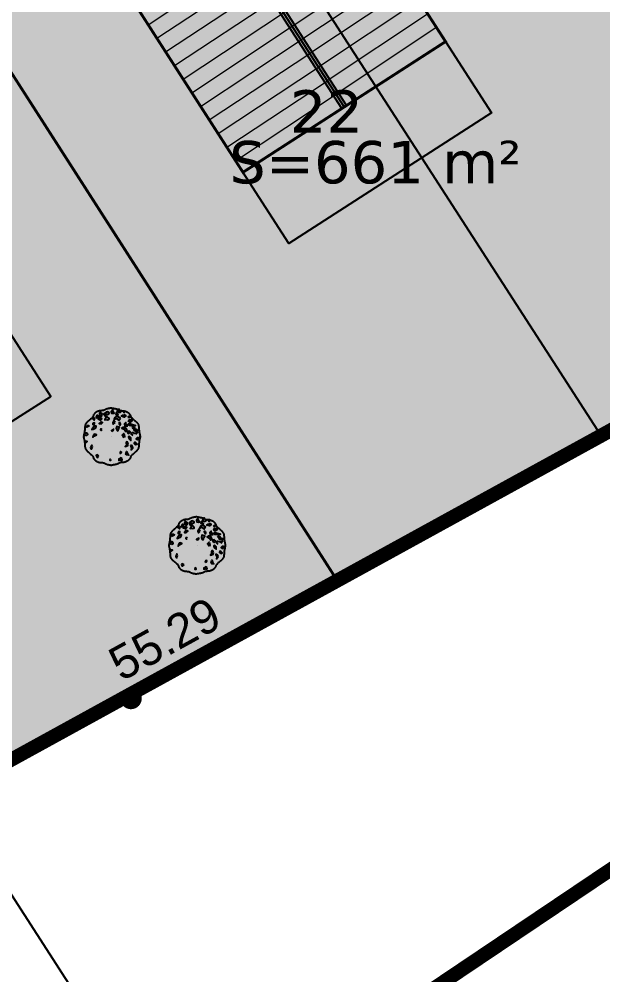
# Model space of a CAD drawing. Header units: metres. Extents: x 394605 to 1395358, y 4171135 to 6406139.
# Drawn here: x 1394546.38 to 1394567.03, y 4172589.02 to 4172622.84 of the extents above; entities that cross this region are included whole.
import ezdxf
from ezdxf.enums import TextEntityAlignment as Align

# ---------------------------------------------------------------- set-up
doc = ezdxf.new("R2010")
doc.units = ezdxf.units.M
doc.header["$LTSCALE"] = 2
doc.linetypes.add('AXES2', pattern=[1.125, 0.75, -0.125, 0.125, -0.125])
doc.linetypes.add('CACHE', pattern=[0.375, 0.25, -0.125])
doc.layers.add('C-Hab', color=7, linetype='Continuous', true_color=0xfbfcc5)
doc.layers.add('H-bati', color=7, linetype='Continuous', true_color=0x857b3d)
doc.layers.add('C-Lot', color=7, linetype='Continuous', true_color=0xeaddbe, transparency=0.5)
for name, color, linetype in [('P-Assiette', 14, 'Continuous'), ('P-Lot', 250, 'Continuous'), ('P-Recul', 5, 'Continuous'), ('P-surfaces', 19, 'Continuous'), ('T-CLOTURES', 7, 'Continuous'), ('T-COTATIONS', 1, 'Continuous'), ('T-LIMITES', 1, 'Continuous'), ('T-PLU', 5, 'Continuous'), ('T-SECTION AH', 3, 'Continuous'), ('T-VEGETATION', 108, 'Continuous')]:
    doc.layers.add(name, color=color, linetype=linetype)
doc.styles.add('Arial 1.0', font='arial.ttf', dxfattribs={"width": 0.99, "height": 0.2})
doc.styles.add('Verdana 1.0', font='verdana.ttf', dxfattribs={"width": 0.99, "height": 0.2})
pattern_1 = [(266.5102305065259, (379432.3446980148, 6438839.854039512), (0.5704402578887047, -0.03478738535544174), [])]

# ---------------------------------------------------------------- blocks, each defined once
blk = doc.blocks.new('CLOTMI')
at = {"const_width": 0.38}
blk.add_lwpolyline([(-0.19, 0, 1), (0.19, 0, 1)], format="xyb", close=True, dxfattribs=at)
blk = doc.blocks.new('GeoRond')
at = {"const_width": 0.499}
blk.add_lwpolyline([(-0.2504999999999882, 0, 1), (0.2504999999999882, 0, 1)], format="xyb", close=True, dxfattribs=at)
blk = doc.blocks.new('v025')
blk.add_line((0, 0), (0, 0))
at = {"color": 0, "linetype": 'Continuous'}
blk.add_line((0.6658450745636628, -0.3376806967657444), (0.6995950745637174, -0.4079931967657444), dxfattribs=at)
at = {"color": 0, "linetype": 'Continuous', "flags": 128}
for points in [[(-0.002404925436280791, 1.010006803234262), (-0.0188050454637505, 1.008544183206823), (-0.03772162639654653, 1.006245657829595), (-0.05841649951037198, 1.0032452291602), (-0.08015149608092997, 0.9996768992562011), (-0.102188447384151, 0.9956746701752763), (-0.1237891846955108, 0.9913725439749896), (-0.1442155392908262, 0.9869045227130187), (-0.162729342445914, 0.9824046084468705), (-0.1785924254362499, 0.9780068032342797), (-0.1903041023909964, 0.9738940631793866), (-0.2035636188519447, 0.9683386790916302), (-0.2179327032140463, 0.9617649050861132), (-0.2329730838724799, 0.9545969952781661), (-0.2482464892223106, 0.9472592037829486), (-0.2633146476584898, 0.9401757847157342), (-0.2777392875761961, 0.9337709921917394), (-0.2910821373703811, 0.928469080326181), (-0.3029049254363372, 0.9246943032342756), (-0.3160216092496739, 0.922014433549748), (-0.331398581129065, 0.9200365957582335), (-0.3483887217325901, 0.9185565717527879), (-0.3663449117188975, 0.9173701434262966), (-0.3846200317462944, 0.9162730926718154), (-0.4025669624733155, 0.9150612013824002), (-0.4195385845583814, 0.9135302514509931), (-0.4348877786599132, 0.9114760247705931), (-0.4479674254363317, 0.908694303234256), (-0.4605134645310045, 0.9049163111217808), (-0.4748866641194809, 0.8999784681862479), (-0.4905021476585034, 0.8940843495305444), (-0.506775038605042, 0.8874375302575572), (-0.5231204604157256, 0.8802415854702303), (-0.5389535365474103, 0.8727000902712803), (-0.5536893904568387, 0.8650166197637645), (-0.5667431456009808, 0.8573947490504565), (-0.577529925436238, 0.8500380532342433), (-0.5848918938861516, 0.8438738085497448), (-0.5928886359987473, 0.8361523364990262), (-0.6012614069177289, 0.8272492800861073), (-0.6097514617873685, 0.8175402823151785), (-0.6181000557518246, 0.8074009861903733), (-0.6260484439548009, 0.7972070347157114), (-0.6333378815405695, 0.7873340708954402), (-0.6397096236530615, 0.7781577377335793), (-0.6449049254363217, 0.7700536782342624), (-0.6483631730357047, 0.7634981012452613), (-0.6517560914170417, 0.7556009604701899), (-0.65511094395481, 0.7467510161972086), (-0.6584549940233728, 0.7373370287143644), (-0.6618155049973211, 0.7277477583097038), (-0.665219740251132, 0.7183719652712739), (-0.6686949631591688, 0.7095984098871781), (-0.6722684370960224, 0.7018158524455202), (-0.6759674254362835, 0.6954130532342333), (-0.6847966435433364, 0.6837404280627766), (-0.6959715406626401, 0.6710274222328962), (-0.7088979809917646, 0.6576375902712925), (-0.722981828728507, 0.6439344867047794), (-0.7376289480699825, 0.630281666060057), (-0.7522452032139881, 0.6170426828638824), (-0.7662364583580938, 0.6045810916430128), (-0.7790085776997557, 0.5932604469242619), (-0.7899674254363163, 0.5834443032342733), (-0.7974823431317191, 0.5769521050175399), (-0.8064108410741255, 0.5697000045374239), (-0.8163285365474167, 0.561884118049079), (-0.8268110468354735, 0.5537005618076591), (-0.8374339892222906, 0.5453454520682612), (-0.8477729809917491, 0.537014905086096), (-0.8574036394279574, 0.5289050371163171), (-0.8659015818149101, 0.5212119644139648), (-0.8728424254362608, 0.5141318032342497), (-0.880152953557058, 0.5056291454839084), (-0.8883127615131343, 0.4954948004907465), (-0.8969766846954599, 0.4841329606416593), (-0.905799558495346, 0.4719478183234287), (-0.9144362183031944, 0.459343565922893), (-0.9225414995103165, 0.4467243958268341), (-0.9297702375075687, 0.4344945004222041), (-0.9357772676859213, 0.4230580720957278), (-0.9402174254363445, 0.4128193032342438), (-0.9434918595926547, 0.4019952077267135), (-0.9461675283170052, 0.3891987613961305), (-0.9483354809917728, 0.3749749745305735), (-0.9500867670000162, 0.3598688574180642), (-0.9515124357243394, 0.3444254203467381), (-0.9527035365474603, 0.3291896736046169), (-0.9537511188519829, 0.3147066274797794), (-0.954746232020625, 0.3015212922603041), (-0.9557799254363317, 0.2901786782342697), (-0.956816705271649, 0.2794071804633518), (-0.9578519418972746, 0.2669291497705899), (-0.9588979809917646, 0.2532336550860919), (-0.959967168234698, 0.2388097653398518), (-0.9610718493046306, 0.2241465494619774), (-0.9622243698808006, 0.2097330763824061), (-0.9634370756421049, 0.1960584150312457), (-0.9647223122675541, 0.1836116343384901), (-0.9660924254362726, 0.1728818032342474), (-0.9676764446406878, 0.1635139191464532), (-0.969820134626957, 0.1527315546060208), (-0.9723609439548682, 0.1409385161971954), (-0.975136321183868, 0.1285386105045063), (-0.9779837148738579, 0.1159356441121417), (-0.9807405735845123, 0.103533423604631), (-0.9832443458752778, 0.09173575556621927), (-0.9853324803059422, 0.0809464465813221), (-0.9868424254362935, 0.07156930323424149), (-0.9881911051344332, 0.0647137219585261), (-0.9903309370961324, 0.05632187525071686), (-0.9928401106215006, 0.04693735878981897), (-0.9952968150109882, 0.03710376825483763), (-0.9972792395651595, 0.02736469932477803), (-0.998365573584465, 0.0182637476787022), (-0.9981340063691277, 0.0103445089955585), (-0.9961627272195983, 0.004150578954408957), (-0.9920299254363272, 0.0002255532342587685), (-0.9961627272195983, -0.00369947248589142), (-0.9981340063691277, -0.009893402527040962), (-0.998365573584465, -0.01781264121018467), (-0.9972792395651595, -0.02691359285626049), (-0.9952968150109882, -0.0366526617863201), (-0.9928401106215006, -0.04648625232130144), (-0.9903309370961324, -0.05587076878219932), (-0.9881911051344332, -0.06426261549000856), (-0.9868424254362935, -0.07111819676572395), (-0.9853324803059422, -0.08049534011280457), (-0.9832443458752778, -0.09128464909770173), (-0.9807405735845123, -0.1030823171361135), (-0.9779837148738579, -0.1154845376436242), (-0.975136321183868, -0.1280875040359888), (-0.9723609439548682, -0.1404874097286779), (-0.969820134626957, -0.1522804481375033), (-0.9676764446406878, -0.1630628126779357), (-0.9660924254362726, -0.1724306967657299), (-0.9647223122675541, -0.1831605278699726), (-0.9634370756421049, -0.1956073085627281), (-0.9622243698808006, -0.2092819699138886), (-0.9610718493046306, -0.2236954429934599), (-0.959967168234698, -0.2383586588713342), (-0.9588979809917646, -0.2527825486175743), (-0.9578519418972746, -0.2664780433020724), (-0.956816705271649, -0.2789560739948342), (-0.9557799254363317, -0.2897275717657521), (-0.954746232020625, -0.3010701857917866), (-0.9537511188519829, -0.3142555210112619), (-0.9527035365474603, -0.3287385671360994), (-0.9515124357243394, -0.3439743138782205), (-0.9500867670000162, -0.3594177509495466), (-0.9483354809917728, -0.374523868062056), (-0.9461675283170052, -0.388747654927613), (-0.9434918595926547, -0.401544101258196), (-0.9402174254363445, -0.4123681967657262), (-0.9357772676859213, -0.4226069656272102), (-0.9297702375075687, -0.4340433939536865), (-0.9225414995103165, -0.4462732893583166), (-0.9144362183031944, -0.4588924594543755), (-0.905799558495346, -0.4714967118549112), (-0.8969766846954599, -0.4836818541731418), (-0.8883127615131343, -0.4950436940222289), (-0.880152953557058, -0.5051780390153908), (-0.8728424254362608, -0.5136806967657321), (-0.8659015818149101, -0.5207608579454472), (-0.8574036394279574, -0.5284539306477996), (-0.8477729809917491, -0.5365637986175784), (-0.8374339892222906, -0.5448943455997437), (-0.8268110468354735, -0.5532494553391416), (-0.8163285365474167, -0.5614330115805615), (-0.8064108410741255, -0.5692488980689063), (-0.7974823431317191, -0.5765009985490224), (-0.7899674254363163, -0.5829931967657558), (-0.7790085776997557, -0.5928093404557444), (-0.7662364583580938, -0.6041299851744952), (-0.7522452032139881, -0.6165915763953649), (-0.7376289480699825, -0.6298305595915394), (-0.722981828728507, -0.6434833802362618), (-0.7088979809917646, -0.657186483802775), (-0.6959715406626401, -0.6705763157643787), (-0.6847966435433364, -0.683289321594259), (-0.6759674254362835, -0.6949619467657158), (-0.6722684370960224, -0.7013647459770027), (-0.6686949631591688, -0.7091473034186606), (-0.665219740251132, -0.7179208588027564), (-0.6618155049973211, -0.7272966518411863), (-0.6584549940233728, -0.7368859222458468), (-0.65511094395481, -0.7462999097286911), (-0.6517560914170417, -0.7551498540016723), (-0.6483631730357047, -0.7630469947767438), (-0.6449049254363217, -0.7696025717657449), (-0.6397096236530615, -0.7777066312650618), (-0.6333378815405695, -0.7868829644269226), (-0.6260484439548009, -0.7967559282471939), (-0.6181000557518246, -0.8069498797218557), (-0.6097514617873685, -0.817089175846661), (-0.6012614069177289, -0.8267981736175898), (-0.5928886359987473, -0.8357012300305087), (-0.5848918938861516, -0.8434227020812273), (-0.577529925436238, -0.8495869467657258), (-0.5667431456009808, -0.856943642581939), (-0.5536893904568387, -0.864565513295247), (-0.5389535365474103, -0.8722489838027627), (-0.5231204604157256, -0.8797904790017128), (-0.506775038605042, -0.8869864237890397), (-0.4905021476585034, -0.8936332430620268), (-0.4748866641194809, -0.8995273617177304), (-0.4605134645310045, -0.9044652046532633), (-0.4479674254363317, -0.9082431967657385), (-0.4348877786599132, -0.9110249183020755), (-0.4195385845583814, -0.9130791449824756), (-0.4025669624733155, -0.9146100949138827), (-0.3846200317462944, -0.9158219862032979), (-0.3663449117188975, -0.9169190369577791), (-0.3483887217325901, -0.9181054652842704), (-0.331398581129065, -0.919585489289716), (-0.3160216092496739, -0.9215633270812305), (-0.3029049254363372, -0.9242431967657581), (-0.2910821373703811, -0.9280179738576635), (-0.2777392875761961, -0.9333198857232219), (-0.2633146476584898, -0.9397246782472166), (-0.2482464892223106, -0.946808097314431), (-0.2329730838724799, -0.9541458888096486), (-0.2179327032140463, -0.9613137986175957), (-0.2035636188519447, -0.9678875726231126), (-0.1903041023909964, -0.9734429567108691), (-0.1785924254362499, -0.9775556967657621), (-0.162729342445914, -0.981953501978353), (-0.1442155392908262, -0.9864534162445011), (-0.1237891846955108, -0.9909214375064721), (-0.102188447384151, -0.9952235637067588), (-0.08015149608092997, -0.9992257927876835), (-0.05841649951037198, -1.002794122691682), (-0.03772162639654653, -1.005794551361078), (-0.0188050454637505, -1.008093076738305), (-0.002404925436280791, -1.009555696765744)], [(0.001970074563701019, 1.010006803234262), (0.01837019459117073, 1.008544183206823), (0.03728677552396675, 1.006245657829595), (0.0579816486377922, 1.0032452291602), (0.0797166452083502, 0.9996768992562011), (0.1017535965115712, 0.9956746701752763), (0.123354333822931, 0.9913725439749896), (0.1437806884182464, 0.9869045227130187), (0.1622944915733342, 0.9824046084468705), (0.1781575745636701, 0.9780068032342797), (0.1898692515184166, 0.9738940631793866), (0.203128767979365, 0.9683386790916302), (0.2174978523414666, 0.9617649050861132), (0.2325382329999002, 0.9545969952781661), (0.2478116383497309, 0.9472592037829486), (0.26287979678591, 0.9401757847157342), (0.2773044367036164, 0.9337709921917394), (0.2906472864978014, 0.928469080326181), (0.3024700745637574, 0.9246943032342756), (0.3155867583770942, 0.922014433549748), (0.3309637302564852, 0.9200365957582335), (0.3479538708600103, 0.9185565717527879), (0.3659100608463177, 0.9173701434262966), (0.3841851808737147, 0.9162730926718154), (0.4021321116007357, 0.9150612013824002), (0.4191037336858017, 0.9135302514509931), (0.4344529277873335, 0.9114760247705931), (0.4070950745636992, 0.8773193032342306), (0.4239700745637265, 0.8506005532342442), (0.4464700745637629, 0.8674755532342715), (0.4352200745637447, 0.9124755532342306), (0.447532574563752, 0.908694303234256), (0.4600786136584247, 0.9049163111217808), (0.4744518132469011, 0.8999784681862479), (0.4900672967859236, 0.8940843495305444), (0.5063401877324623, 0.8874375302575572), (0.5226856095431458, 0.8802415854702303), (0.5385186856748305, 0.8727000902712803), (0.553254539584259, 0.8650166197637645), (0.566308294728401, 0.8573947490504565), (0.5770950745636583, 0.8500380532342433), (0.5844570430135718, 0.8438738085497448), (0.5924537851261675, 0.8361523364990262), (0.6008265560451491, 0.8272492800861073), (0.6093166109147887, 0.8175402823151785), (0.6176652048792448, 0.8074009861903733), (0.6256135930822211, 0.7972070347157114), (0.6329030306679897, 0.7873340708954402), (0.6392747727804817, 0.7781577377335793), (0.644470074563742, 0.7700536782342624), (0.6479283221631249, 0.7634981012452613), (0.6513212405444619, 0.7556009604701899), (0.6546760930822302, 0.7467510161972086), (0.658020143150793, 0.7373370287143644), (0.6613806541247413, 0.7277477583097038), (0.6647848893785522, 0.7183719652712739), (0.668260112286589, 0.7095984098871781), (0.6718335862234426, 0.7018158524455202), (0.6755325745637037, 0.6954130532342333), (0.6843617926707566, 0.6837404280627766), (0.6955366897900603, 0.6710274222328962), (0.7084631301191848, 0.6576375902712925), (0.7225469778559273, 0.6439344867047794), (0.7371940971974027, 0.630281666060057), (0.7518103523414084, 0.6170426828638824), (0.7658016074855141, 0.6045810916430128), (0.778573726827176, 0.5932604469242619), (0.7895325745637365, 0.5834443032342733), (0.7970474922591393, 0.5769521050175399), (0.8059759902015458, 0.5697000045374239), (0.8158936856748369, 0.561884118049079), (0.8263761959628937, 0.5537005618076591), (0.8369991383497108, 0.5453454520682612), (0.8473381301191694, 0.537014905086096), (0.8569687885553776, 0.5289050371163171), (0.8654667309423303, 0.5212119644139648), (0.872407574563681, 0.5141318032342497), (0.8797181026844783, 0.5056291454839084), (0.8878779106405545, 0.4954948004907465), (0.8965418338228801, 0.4841329606416593), (0.9053647076227662, 0.4719478183234287), (0.9140013674306147, 0.459343565922893), (0.9221066486377367, 0.4467243958268341), (0.9293353866349889, 0.4344945004222041), (0.9353424168133415, 0.4230580720957278), (0.9397825745637647, 0.4128193032342438), (0.9430570087200749, 0.4019952077267135), (0.9457326774444255, 0.3891987613961305), (0.947900630119193, 0.3749749745305735), (0.9496519161274364, 0.3598688574180642), (0.9510775848517596, 0.3444254203467381), (0.9522686856748805, 0.3291896736046169), (0.9533162679794032, 0.3147066274797794), (0.9543113811480453, 0.3015212922603041), (0.955345074563752, 0.2901786782342697), (0.9563818543990692, 0.2794071804633518), (0.9574170910246949, 0.2669291497705899), (0.9584631301191848, 0.2532336550860919), (0.9595323173621182, 0.2388097653398518), (0.9606369984320509, 0.2241465494619774), (0.9617895190082209, 0.2097330763824061), (0.9630022247695251, 0.1960584150312457), (0.9642874613949743, 0.1836116343384901), (0.9656575745636928, 0.1728818032342474), (0.967241593768108, 0.1635139191464532), (0.9693852837543773, 0.1527315546060208), (0.9719260930822884, 0.1409385161971954), (0.9747014703112882, 0.1285386105045063), (0.9775488640012782, 0.1159356441121417), (0.9803057227119325, 0.103533423604631), (0.982809495002698, 0.09173575556621927), (0.9848976294333625, 0.0809464465813221), (0.9864075745637138, 0.07156930323424149), (0.9877562542618534, 0.0647137219585261), (0.9898960862235526, 0.05632187525071686), (0.9924052597489208, 0.04693735878981897), (0.9948619641384084, 0.03710376825483763), (0.9968443886925797, 0.02736469932477803), (0.9979307227118852, 0.0182637476787022), (0.997699155496548, 0.0103445089955585), (0.9957278763470185, 0.004150578954408957), (0.9915950745637474, 0.0002255532342587685), (0.9957278763470185, -0.00369947248589142), (0.997699155496548, -0.009893402527040962), (0.9979307227118852, -0.01781264121018467), (0.9968443886925797, -0.02691359285626049), (0.9948619641384084, -0.0366526617863201), (0.9924052597489208, -0.04648625232130144), (0.9898960862235526, -0.05587076878219932), (0.9877562542618534, -0.06426261549000856), (0.9864075745637138, -0.07111819676572395), (0.9848976294333625, -0.08049534011280457), (0.982809495002698, -0.09128464909770173), (0.9803057227119325, -0.1030823171361135), (0.9775488640012782, -0.1154845376436242), (0.9747014703112882, -0.1280875040359888), (0.9719260930822884, -0.1404874097286779), (0.9693852837543773, -0.1522804481375033), (0.967241593768108, -0.1630628126779357), (0.9656575745636928, -0.1724306967657299), (0.9642874613949743, -0.1831605278699726), (0.9630022247695251, -0.1956073085627281), (0.9617895190082209, -0.2092819699138886), (0.9606369984320509, -0.2236954429934599), (0.9595323173621182, -0.2383586588713342), (0.9584631301191848, -0.2527825486175743), (0.9574170910246949, -0.2664780433020724), (0.9563818543990692, -0.2789560739948342), (0.955345074563752, -0.2897275717657521), (0.9543113811480453, -0.3010701857917866), (0.9533162679794032, -0.3142555210112619), (0.9522686856748805, -0.3287385671360994), (0.9510775848517596, -0.3439743138782205), (0.9496519161274364, -0.3594177509495466), (0.947900630119193, -0.374523868062056), (0.9457326774444255, -0.388747654927613), (0.9430570087200749, -0.401544101258196), (0.9397825745637647, -0.4123681967657262), (0.9353424168133415, -0.4226069656272102), (0.9293353866349889, -0.4340433939536865), (0.9221066486377367, -0.4462732893583166), (0.9140013674306147, -0.4588924594543755), (0.9053647076227662, -0.4714967118549112), (0.8965418338228801, -0.4836818541731418), (0.8878779106405545, -0.4950436940222289), (0.8797181026844783, -0.5051780390153908), (0.872407574563681, -0.5136806967657321), (0.8654667309423303, -0.5207608579454472), (0.8569687885553776, -0.5284539306477996), (0.8473381301191694, -0.5365637986175784), (0.8369991383497108, -0.5448943455997437), (0.8263761959628937, -0.5532494553391416), (0.8158936856748369, -0.5614330115805615), (0.8059759902015458, -0.5692488980689063), (0.7970474922591393, -0.5765009985490224), (0.7895325745637365, -0.5829931967657558), (0.778573726827176, -0.5928093404557444), (0.7658016074855141, -0.6041299851744952), (0.7518103523414084, -0.6165915763953649), (0.7371940971974027, -0.6298305595915394), (0.7225469778559273, -0.6434833802362618), (0.7084631301191848, -0.657186483802775), (0.6955366897900603, -0.6705763157643787), (0.6843617926707566, -0.683289321594259), (0.6755325745637037, -0.6949619467657158), (0.6718335862234426, -0.7013647459770027), (0.668260112286589, -0.7091473034186606), (0.6647848893785522, -0.7179208588027564), (0.6613806541247413, -0.7272966518411863), (0.658020143150793, -0.7368859222458468), (0.6546760930822302, -0.7462999097286911), (0.6513212405444619, -0.7551498540016723), (0.6479283221631249, -0.7630469947767438), (0.644470074563742, -0.7696025717657449), (0.6392747727804817, -0.7777066312650618), (0.6329030306679897, -0.7868829644269226), (0.6256135930822211, -0.7967559282471939), (0.6176652048792448, -0.8069498797218557), (0.6093166109147887, -0.817089175846661), (0.6008265560451491, -0.8267981736175898), (0.5924537851261675, -0.8357012300305087), (0.5844570430135718, -0.8434227020812273), (0.5770950745636583, -0.8495869467657258), (0.566308294728401, -0.856943642581939), (0.553254539584259, -0.864565513295247), (0.5385186856748305, -0.8722489838027627), (0.5226856095431458, -0.8797904790017128), (0.5063401877324623, -0.8869864237890397), (0.4900672967859236, -0.8936332430620268), (0.4744518132469011, -0.8995273617177304), (0.4600786136584247, -0.9044652046532633), (0.447532574563752, -0.9082431967657385), (0.4344529277873335, -0.9110249183020755), (0.4191037336858017, -0.9130791449824756), (0.4021321116007357, -0.9146100949138827), (0.3841851808737147, -0.9158219862032979), (0.3659100608463177, -0.9169190369577791), (0.3479538708600103, -0.9181054652842704), (0.3309637302564852, -0.919585489289716), (0.3155867583770942, -0.9215633270812305), (0.3024700745637574, -0.9242431967657581), (0.2906472864978014, -0.9280179738576635), (0.2773044367036164, -0.9333198857232219), (0.26287979678591, -0.9397246782472166), (0.2478116383497309, -0.946808097314431), (0.2325382329999002, -0.9541458888096486), (0.2174978523414666, -0.9613137986175957), (0.203128767979365, -0.9678875726231126), (0.1898692515184166, -0.9734429567108691), (0.1781575745636701, -0.9775556967657621), (0.1622944915733342, -0.981953501978353), (0.1437806884182464, -0.9864534162445011), (0.123354333822931, -0.9909214375064721), (0.1017535965115712, -0.9952235637067588), (0.0797166452083502, -0.9992257927876835), (0.0579816486377922, -1.002794122691682), (0.03728677552396675, -1.005794551361078), (0.01837019459117073, -1.008093076738305), (0.001970074563701019, -1.009555696765744)], [(0.7502200745636856, 0.03497555323423285), (0.6827200745636901, 0.09685055323427605), (0.7277200745637629, 0.1488818032342465), (0.8120950745636719, 0.1235693032342624), (0.9020950745637037, 0.1404443032342328), (0.8402200745637174, 0.07013180323423285)], [(0.7502200745636856, 0.257163053234251), (0.778345074563731, 0.2641943032342624), (0.817720074563681, 0.3091943032342783), (0.7670950745637128, 0.3359130532342647), (0.7052200745637265, 0.2824755532342351)], [(0.3002200745637538, -0.7764306967657149), (0.2439700745636628, -0.8003369467657535), (0.2439700745636628, -0.8439306967657672), (0.2945950745637447, -0.8143994467657194)]]:
    blk.add_lwpolyline(points, dxfattribs=at)
for points in [[(-0.6222799254362599, 0.6635693032342829), (-0.6785299254362371, 0.6987255532342829), (-0.6785299254362371, 0.6298193032342851), (-0.6222799254362599, 0.5848193032342692), (-0.6110299254362417, 0.6115380532342556)], [(-0.5097799254363053, 0.6748193032342442), (-0.4760299254362508, 0.6973193032342806), (-0.4816549254362599, 0.7423193032342397), (-0.5322799254363417, 0.7423193032342397), (-0.5547799254362644, 0.6973193032342806), (-0.5604049254362735, 0.6607568032342783)], [(-0.4422799254363099, 0.8477880532342397), (-0.4254049254362826, 0.7395068032342351), (-0.3804049254363235, 0.7057568032342374), (-0.3522799254362781, 0.7395068032342351), (-0.346654925436269, 0.8112255532342374), (-0.4254049254362826, 0.854819303234251)], [(-0.1554049254363008, 0.8731005532342806), (-0.206029925436269, 0.8632568032342647), (-0.2791549254362735, 0.8027880532342806), (-0.2791549254362735, 0.7929443032342647), (-0.2285299254363053, 0.7212255532342624), (-0.2116549254362781, 0.7577880532342647), (-0.2004049254362599, 0.7929443032342647), (-0.1722799254363281, 0.7929443032342647), (-0.1497799254362917, 0.784506803234251), (-0.1047799254363326, 0.8112255532342374), (-0.09915492543632354, 0.8379443032342806)], [(-0.1947799254362508, 0.6059130532342465), (-0.1554049254363008, 0.5960693032342306), (-0.1047799254363326, 0.6059130532342465), (-0.09915492543632354, 0.6396630532342442), (-0.1160299254362371, 0.6579443032342738), (-0.1722799254363281, 0.7113818032342465), (-0.1947799254362508, 0.6931005532342738), (-0.2341549254363144, 0.6227880532342738), (-0.2454049254363326, 0.5960693032342306)], [(0.04709507456368556, 0.8238818032342579), (0.08084507456374013, 0.8323193032342715), (0.03584507456366737, 0.9293505532342579), (0.03022007456365827, 0.9476318032342306), (-0.0204049254363099, 0.8773193032342306), (-0.009154925436291705, 0.8323193032342715)], [(0.3058450745637629, 0.6509130532342624), (0.2327200745637583, 0.6874755532342647), (0.1652200745637629, 0.7212255532342624), (0.1202200745636901, 0.679038053234251), (0.08647007456374922, 0.6157568032342624), (0.1595950745637538, 0.6424755532342488), (0.255220074563681, 0.5791943032342601), (0.2664700745636992, 0.6073193032342488)], [(0.1708450745636583, 0.7507568032342533), (0.1595950745637538, 0.7774755532342397), (0.1483450745637356, 0.7774755532342397), (0.1595950745637538, 0.8477880532342397), (0.2102200745637219, 0.7774755532342397), (0.2270950745637492, 0.7676318032342806)], [(0.3114700745636583, 0.8674755532342715), (0.3395950745637037, 0.8956005532342601), (0.2833450745637265, 0.9124755532342306), (0.2439700745636628, 0.9743505532342738), (0.1933450745636947, 0.8956005532342601), (0.2439700745636628, 0.8506005532342442)], [(0.3902200745636719, 0.7549755532342601), (0.4464700745637629, 0.7718505532342306), (0.497095074563731, 0.7381005532342328), (0.4352200745637447, 0.6931005532342738), (0.3395950745637037, 0.7198193032342601)], [(0.5702200745637356, 0.6818505532342556), (0.6320950745637219, 0.6720068032342397), (0.637720074563731, 0.7268505532342715)], [(-0.8191549254362371, 0.3963818032342488), (-0.8135299254363417, 0.3668505532342579), (-0.8810299254363372, 0.3288818032342533), (-0.869779925436319, 0.3963818032342488)], [(-0.5716549254362917, 0.307788053234276), (-0.5547799254362644, 0.3710693032342647), (-0.6166549254362508, 0.3795068032342783), (-0.6729049254363417, 0.2993505532342624), (-0.7066549254362826, 0.2473193032342351), (-0.6616549254363235, 0.2641943032342624)], [(-0.6729049254363417, 0.477944303234267), (-0.6729049254363417, 0.4245068032342374), (-0.6110299254362417, 0.4512255532342806), (-0.6110299254362417, 0.4877880532342829)], [(-0.4141549254362644, 0.5974755532342328), (-0.3916549254363417, 0.5974755532342328), (-0.3579049254362872, 0.6340380532342351), (-0.4254049254362826, 0.6607568032342783), (-0.487279925436269, 0.624194303234276)], [(-0.3691549254363053, 0.5243505532342851), (-0.3916549254363417, 0.5116943032342647), (-0.447904925436319, 0.4582568032342351), (-0.3804049254363235, 0.4512255532342806), (-0.3297799254362417, 0.503256803234251)], [(0.114595074563681, 0.5018505532342488), (0.07522007456373103, 0.5721630532342488), (0.03022007456365827, 0.5018505532342488), (0.04709507456368556, 0.4399755532342624)], [(0.215845074563731, 0.186850553234251), (0.2439700745636628, 0.2838818032342374), (0.2720950745637083, 0.3288818032342533), (0.1708450745636583, 0.362631803234251), (0.1539700745637447, 0.2838818032342374), (0.1820950745636765, 0.2135693032342374)], [(0.2945950745637447, 0.4877880532342829), (0.255220074563681, 0.4962255532342397), (0.2608450745636901, 0.4512255532342806), (0.2889700745637356, 0.4062255532342647), (0.3058450745637629, 0.442788053234267)], [(0.5645950745637265, 0.3809130532342806), (0.5589700745637174, 0.4160693032342806), (0.5083450745637492, 0.432944303234251), (0.497095074563731, 0.5046630532342533), (0.4464700745637629, 0.4512255532342806), (0.4633450745636765, 0.372475553234267)], [(0.6883450745636992, 0.5932568032342829), (0.7333450745636583, 0.6298193032342851), (0.6939700745637083, 0.548256803234267), (0.6433450745637401, 0.5145068032342692), (0.5927200745636583, 0.5398193032342533), (0.6208450745637037, 0.5932568032342829)], [(0.5927200745636583, 0.4512255532342806), (0.6264700745637128, 0.4596630532342374), (0.7614700745637037, 0.4160693032342806), (0.8345950745637083, 0.397788053234251), (0.7333450745636583, 0.372475553234267), (0.6264700745637128, 0.3907568032342397)], [(-0.8979049254362508, 0.04341305323424649), (-0.8472799254362826, 0.07013180323423285), (-0.8810299254363372, 0.1235693032342624), (-0.9372799254363144, 0.1235693032342624), (-0.9654049254362462, 0.07013180323423285)], [(-0.6616549254363235, 0.01950680323426468), (-0.6672799254363326, -0.02549319676575124), (-0.6110299254362417, 0.02653805323427605), (-0.5379049254362371, 0.06310055323427832), (-0.6110299254362417, 0.08560055323425786)], [(-0.346654925436269, 0.2487255532342374), (-0.3747799254363144, 0.2782568032342851), (-0.3972799254362371, 0.2402880532342806), (-0.3747799254363144, 0.2177880532342442)], [(0.03022007456365827, 0.1938818032342624), (0.06397007456371284, 0.2388818032342783), (0.06397007456371284, 0.2599755532342556), (-0.0147799254363008, 0.2121630532342351)], [(0.4745950745636947, 0.2149755532342397), (0.4802200745637037, 0.1798193032342397), (0.5252200745636628, 0.2402880532342806), (0.4745950745636947, 0.3218505532342419), (0.395845074563681, 0.3218505532342419), (0.356470074563731, 0.3035693032342692), (0.4352200745637447, 0.2585693032342533)], [(0.4408450745637538, -0.04377444676572395), (0.4014700745636901, 0.009663053234248764), (0.3677200745637492, 0.05325680323426241), (0.4295950745637356, 0.1123193032342442), (0.4520950745636583, 0.01810055323426241)], [(0.5814700745637538, 0.1235693032342624), (0.6039700745636765, 0.1066943032342351), (0.6602200745636537, 0.1559130532342579), (0.6039700745636765, 0.1938818032342624), (0.5589700745637174, 0.1854443032342488), (0.5589700745637174, 0.1587255532342624)], [(0.6152200745636947, 0.01106930323425104), (0.5927200745636583, -0.01283694676573077), (0.6095950745636856, -0.07752444676572168), (0.677095074563681, -0.1337744467657558), (0.6714700745636719, -0.0465869467657285)], [(0.9077200745637128, 0.2388818032342783), (0.8852200745636765, 0.1854443032342488), (0.7895950745637492, 0.2051318032342806), (0.8627200745637538, 0.257163053234251)], [(-0.9485299254363326, -0.2308056967657421), (-0.869779925436319, -0.1689306967657558), (-0.9260299254362963, -0.1590869467657399)], [(-0.6897799254362553, -0.3643994467657308), (-0.7122799254362917, -0.3011181967657421), (-0.7516549254362417, -0.3911181967657171), (-0.7179049254363008, -0.4431494467657444), (-0.7235299254363099, -0.4164306967657581)], [(0.5758450745637447, -0.2659619467657421), (0.5589700745637174, -0.1956494467657421), (0.5195950745636537, -0.1872119467657285), (0.5083450745637492, -0.2223681967657285), (0.5139700745637583, -0.3011181967657421), (0.4745950745636947, -0.3461181967657581), (0.5645950745637265, -0.3109619467657581)], [(0.6602200745636537, -0.3011181967657421), (0.6658450745636628, -0.3376806967657444), (0.6995950745637174, -0.4079931967657444), (0.6827200745636901, -0.4698681967657308), (0.7445950745636765, -0.3981494467657285), (0.7164700745637447, -0.3278369467657285)], [(0.8402200745637174, -0.2139306967657149), (0.8008450745636537, -0.2040869467657558), (0.7952200745637583, -0.2490869467657149), (0.8458450745637265, -0.2842431967657149), (0.8908450745636856, -0.2659619467657421)], [(0.9020950745637037, -0.02689944676575351), (0.8570950745637447, -0.07471194676571713), (0.9077200745637128, -0.1056494467657672), (0.9864700745637265, -0.0676806967657626)], [(-0.4591549254363372, -0.692055696765749), (-0.5041549254362963, -0.6484619467657353), (-0.5491549254362553, -0.6737744467657194), (-0.5210299254363235, -0.7370556967657649), (-0.4985299254362872, -0.727211946765749)], [(0.3227200745636765, -0.6006494467657149), (0.3395950745637037, -0.5500244467657467), (0.3058450745637629, -0.5317431967657171), (0.2889700745637356, -0.5823681967657421)], [(0.5477200745636992, -0.5950244467657626), (0.5983450745636674, -0.6554931967657467), (0.5252200745636628, -0.6484619467657353), (0.497095074563731, -0.621743196765749), (0.5195950745636537, -0.5261181967657649)], [(-0.04290492543634628, -0.8087744467657672), (-0.06540492543626897, -0.7933056967657421), (-0.07665492543628716, -0.8368994467657558), (-0.03727992543633718, -0.8368994467657558)], [(0.3620950745637401, -0.7890869467657353), (0.3002200745637538, -0.7539306967657353), (0.2945950745637447, -0.8242431967657353), (0.3395950745637037, -0.8425244467657649), (0.3620950745637401, -0.8158056967657217)]]:
    blk.add_lwpolyline(points, close=True, dxfattribs=at)
blk = doc.blocks.new('Maison2')
at = {"layer": 'C-Hab', "true_color": 0xebe4e0}
h = blk.add_hatch(color=254, dxfattribs=at)
h.dxf.hatch_style = 1
h.paths.add_polyline_path([(379591.4384184218, 6438838.146923824), (379588.4473754718, 6438838.378691342), (379587.808642001, 6438829.864623243), (379590.8002352559, 6438829.640191077)])
at = {"layer": 'C-Hab', "lineweight": 9, "true_color": 0x939598}
h = blk.add_hatch(dxfattribs=at)
h.set_pattern_fill('ANSI31', color=252, scale=0.18, angle=225)
h.set_pattern_definition(pattern_1)
h.paths.add_polyline_path([(379603.4042770808, 6438837.219723043), (379591.4384184218, 6438838.146923824), (379591.1193268389, 6438833.893557445), (379603.084215294, 6438832.981797658)])
h = blk.add_hatch(dxfattribs=at)
h.set_pattern_fill('ANSI31', color=252, scale=0.18, angle=225)
h.set_pattern_definition(pattern_1)
h.paths.add_polyline_path([(379603.0842152924, 6438832.98179766), (379591.1193268391, 6438833.89355745), (379590.8002352559, 6438829.640191077), (379602.7666991908, 6438828.743675022)])
h = blk.add_hatch(color=252, dxfattribs=at)
h.dxf.hatch_style = 1
h.paths.add_polyline_path([(379603.582769862, 6438832.943806333), (379603.0842152923, 6438832.981797662), (379602.9721031893, 6438831.485354366), (379603.4687958747, 6438831.448142624)])
at = {"layer": 'C-Hab', "color": 251, "true_color": 0x636466, "flags": 128}
for points in [[(379590.8002352559, 6438829.640191077), (379587.808642001, 6438829.864623243), (379588.4473754718, 6438838.378691342), (379591.4384184218, 6438838.146923824)], [(379591.1193268389, 6438833.893557451), (379603.0842152924, 6438832.981797662)], [(379591.1269251046, 6438833.993268365), (379603.0918135581, 6438833.081508576)], [(379591.1117285732, 6438833.793846536), (379603.0766170266, 6438832.882086747)], [(379603.0842152924, 6438832.981797662), (379603.582769862, 6438832.943806333), (379603.4687958747, 6438831.448142624), (379602.9721031892, 6438831.485354366)]]:
    blk.add_lwpolyline(points, dxfattribs=at)
at = {"layer": 'C-Hab', "color": 251, "true_color": 0x636466, "const_width": 0.1, "flags": 128}
blk.add_lwpolyline([(379603.4017313943, 6438837.219920301), (379591.4384184218, 6438838.146923824), (379590.8002352559, 6438829.640191077), (379602.7666991904, 6438828.743675023)], close=True, dxfattribs=at)

msp = doc.modelspace()

# ---------------------------------------------------------------- hatches: boundary and pattern name
at = {"layer": 'C-Lot', "transparency": 33554585}
h = msp.add_hatch(color=256, dxfattribs=at)
h.dxf.hatch_style = 1
h.paths.add_polyline_path([(1394576.294008174, 4172613.253390431), (1394560.339071024, 4172637.366636036), (1394557.502048464, 4172638.497043276), (1394554.53676354, 4172637.766562035), (1394464.955174495, 4172580.305150983), (1394480.128329062, 4172556.743597354), (1394522.726030077, 4172583.698960296)])
at = {"layer": 'P-Recul', "transparency": 33554610}
h = msp.add_hatch(dxfattribs=at)
h.set_pattern_fill('ANSI37', color=1)
h.set_pattern_definition([(167.6855488303565, (1394518.349336899, 4172581.162559495), (-0.6771538730547233, -3.101949005416915), []), (257.6855488303565, (1394518.349336899, 4172581.162559495), (3.101949005416915, -0.6771538730547235), [])])
edge = h.paths.add_edge_path()
edge.add_line((1394424.772950551, 4172598.179904723), (1394428.664071449, 4172591.849800748))
edge.add_line((1394428.664071449, 4172591.849800748), (1394446.841490946, 4172586.593240994))
edge.add_arc((1394449.3416767, 4172595.238995506), 8.999999994171933, 253.8711487778104, 302.6711739413473)
edge.add_line((1394454.200028617, 4172587.662953231), (1394545.266265808, 4172646.061759875))
edge.add_arc((1394540.407913885, 4172653.637802157), 9.000000003659984, 302.6711739535272, 361.6231229347727)
edge.add_line((1394549.404302776, 4172653.892727611), (1394546.310334673, 4172658.568748084))
edge.add_line((1394546.310334673, 4172658.568748084), (1394542.194311187, 4172655.971335405))
edge.add_line((1394542.194311187, 4172655.971335405), (1394544.316384732, 4172652.787005081))
edge.add_arc((1394540.407913818, 4172653.637802175), 4.00000007313457, 302.6712001837872, 347.71941657745083, ccw=False)
edge.add_line((1394542.567182919, 4172650.2706732), (1394451.500944219, 4172591.87186561))
edge.add_arc((1394449.341676699, 4172595.238995507), 3.999999995112079, 253.87114877587112, 302.6711739755096, ccw=False)
edge.add_line((1394448.230483031, 4172591.396437948), (1394424.772950551, 4172598.179904723))
at = {"layer": 'T-VEGETATION'}
h = msp.add_hatch(dxfattribs=at)
h.set_pattern_fill('AR-CONC', color=84, scale=0.025)
h.set_pattern_definition([(49.99999999999999, (0, 0), (4.5546167249001, -0.3984771384725772), [0.4762500000000001, -5.23875]), (355, (0, 0), (-0.8810706493916748, 4.776416072054499), [0.381, -4.191]), (100.451, (0.3795500000000001, -0.03320625), (3.673562541648981, 4.377917195507297), [0.4047500000000001, -4.45225]), (46.18420000000002, (0, 1.27), (6.776976022303248, -1.051058198318179), [0.7143749999999999, -7.858124999999999]), (96.6356, (0.5647475000000001, 1.1824125), (5.935105861655929, 6.185638897251231), [0.607125, -6.678375]), (351.1840000000001, (0, 1.27), (5.935115145348348, 6.185627946514942), [0.5715, -6.2865]), (21, (0.635, 0.9525000000000001), (3.790371995884582, -2.556637962919063), [0.4762500000000001, -5.23875]), (326.0000000000001, (0.635, 0.9525000000000001), (1.545050708691177, 4.604699153057981), [0.381, -4.191]), (71.4514, (0.9508625, 0.7394475), (5.335412269253112, 2.048071442901436), [0.4047500000000001, -4.45225]), (37.50000000000001, (0, 0), (0.07721508126479543, 2.113875971828828), [0, -4.1402, 0, -4.2545, 0, -4.206875]), (7.499999999999999, (0, 0), (1.670491562757644, 2.504514370452988), [0, -2.4257, 0, -4.04495, 0, -1.603375]), (327.5, (-1.41605, 0), (3.389764879171785, -0.1432185998168361), [0, -1.5875, 0, -4.953, 0, -6.57225]), (317.5, (-2.05105, 0), (3.703229534650451, 0.6356622758333258), [0, -2.06375, 0, -3.2893, 0, -4.66725])])
h.paths.add_polyline_path([(1394513.680538087, 4172703.774851203), (1394465.544901292, 4172672.817851049), (1394464.494671845, 4172668.008150053), (1394477.657789745, 4172642.524897727), (1394474.854186032, 4172628.237975471), (1394454.647681902, 4172612.617062554), (1394477.637255271, 4172559.811467326), (1394572.801968476, 4172614.450912564)])

# ---------------------------------------------------------------- linework, layer by layer
at = {"layer": 'P-Assiette', "color": 5, "linetype": 'AXES2', "const_width": 0.1, "flags": 128}
msp.add_lwpolyline([(1394250.654391782, 4172559.257968887), (1394238.637303023, 4172577.792331588), (1394128.404523925, 4172507.671603328), (1394147.649545028, 4172476.792660683), (1394117.164937723, 4172457.573641133), (1394114.068298324, 4172455.797189467), (1394097.658499103, 4172445.550561412), (1394093.452798637, 4172442.980400229), (1394081.174924818, 4172435.543757495), (1394062.517214853, 4172466.292353548), (1393968.963372935, 4172405.089883558), (1393996.164114018, 4172363.787044582, 0.2451148996452972), (1394041.343013729, 4172339.838772086), (1394055.951668356, 4172341.733709279), (1394080.920404921, 4172357.240865298), (1394099.105167016, 4172392.610838602), (1394105.605759834, 4172404.629870013), (1394119.773295746, 4172401.775575687), (1394107.166651802, 4172345.15244743), (1394103.625529425, 4172329.247387574), (1394312.242124981, 4172367.689079942), (1394314.315267435, 4172368.062079028), (1394442.293353053, 4172391.233844796), (1394437.661810207, 4172428.197545753), (1394453.342831506, 4172446.106094132), (1394491.370448428, 4172404.047316129), (1394502.24, 4172424.82), (1394517.362471407, 4172452.738915077), (1394532.998937, 4172481.931088), (1394503.977492588, 4172522.855508561), (1394480.128329062, 4172556.743597354), (1394522.731164701, 4172583.690888448), (1394527.850203259, 4172586.600347714), (1394576.299408647, 4172613.24522851), (1394514.555091345, 4172706.561540184), (1394498.289987989, 4172702.817327135), (1394473.6983421, 4172686.985991447), (1394470.220519065, 4172684.765460341), (1394454.085177486, 4172674.458628069), (1394450.418127508, 4172672.059524063), (1394436.654686438, 4172694.371150878), (1394419.88, 4172688.59), (1394411.32, 4172686.32), (1394406.839607056, 4172688.801978001), (1394405.474359256, 4172690.993501293), (1394390.442419065, 4172681.435915991), (1394376.877580925, 4172702.497295844), (1394377.092354137, 4172702.634370316), (1394376.658581886, 4172703.313559951), (1394377.024973728, 4172704.032409539), (1394376.890353173, 4172704.10008559), (1394384.921179883, 4172720.034346858), (1394382.540852633, 4172721.199671148, -0.07601990847011447), (1394380.919254357, 4172716.683756046), (1394378.024016239, 4172710.91560271), (1394377.678697178, 4172711.088777429, 0.3568039648840056), (1394375.35573497, 4172710.046960516), (1394374.863917812, 4172709.078337478, -0.1328939847265919), (1394372.195263923, 4172706.092520015), (1394367.469613723, 4172703.075061257), (1394370.403972636, 4172698.362851665), (1394373.556899518, 4172700.376411675), (1394386.599067974, 4172679.559923975), (1394379.292805274, 4172675.117433987), (1394382.36792408, 4172670.277558141), (1394379.08, 4172666.89), (1394371.097642418, 4172655.396129106), (1394387.252573622, 4172629.636282238), (1394407.668400929, 4172597.091956606), (1394370.460096621, 4172572.154259377), (1394344.014465744, 4172618.613071928), (1394319.657569873, 4172603.141925841), (1394312.897521203, 4172598.837056734), (1394282.157504214, 4172579.428347709), (1394265.735900453, 4172568.99882203), (1394261.502976032, 4172566.293857383), (1394250.659526406, 4172559.249897039)], format="xyb", dxfattribs=at)
at = {"layer": 'P-Assiette', "linetype": 'AXES2', "flags": 128}
msp.add_lwpolyline([(1394250.654391782, 4172559.257968887, 0.25, 0.25, 0), (1394238.637303023, 4172577.792331588, 0.25, 0.25, 0), (1394128.404523925, 4172507.671603328, 0.25, 0.25, 0), (1394147.649545028, 4172476.792660683, 0.25, 0.25, 0), (1394117.164937723, 4172457.573641133, 0.25, 0.25, 0), (1394114.068298324, 4172455.797189467, 0.25, 0.25, 0), (1394097.658499103, 4172445.550561412, 0.25, 0.25, 0), (1394093.452798637, 4172442.980400229, 0.25, 0.25, 0), (1394081.174924818, 4172435.543757495, 0.25, 0.25, 0), (1394062.517214853, 4172466.292353548, 0.25, 0.25, 0), (1393968.963372935, 4172405.089883558, 0.25, 0.25, 0), (1393996.164114018, 4172363.787044582, 0.25, 0.25, 0.2451148996494289), (1394041.343013729, 4172339.838772086, 0.25, 0.25, 0), (1394055.951668356, 4172341.733709279, 0.25, 0.25, 0), (1394080.920404921, 4172357.240865298, 0.25, 0.25, 0), (1394099.105167016, 4172392.610838602, 0.25, 0.25, 0), (1394105.605759834, 4172404.629870013, 0.25, 0.25, 0), (1394119.773295746, 4172401.775575687, 0.25, 0.25, 0), (1394107.166651802, 4172345.15244743, 0.25, 0.25, 0), (1394103.625529425, 4172329.247387574, 0.25, 0.25, 0), (1394312.242124981, 4172367.689079942, 0.25, 0.25, 0), (1394314.315267435, 4172368.062079028, 0.25, 0.25, 0), (1394442.293353053, 4172391.233844796, 0.25, 0.25, 0), (1394437.661810207, 4172428.197545753, 0.25, 0.25, 0), (1394453.342831506, 4172446.106094132, 0.25, 0.25, 0), (1394491.370448428, 4172404.047316129, 0.25, 0.25, 0), (1394502.24, 4172424.82, 0.25, 0.25, 0), (1394517.362471407, 4172452.738915077, 0.25, 0.25, 0), (1394532.998937, 4172481.931088, 0.25, 0.25, 0), (1394503.977492588, 4172522.855508561, 0.25, 0.25, 0), (1394480.128329062, 4172556.743597354, 0.25, 0.25, 0), (1394522.731164701, 4172583.690888448, 0.25, 0.25, 0), (1394527.850203259, 4172586.600347714, 0.25, 0.25, 0), (1394576.299408647, 4172613.24522851, 0.25, 0.25, 0), (1394514.555091345, 4172706.561540184, 0.25, 0.25, 0), (1394498.289987989, 4172702.817327135, 0.25, 0.25, 0), (1394473.6983421, 4172686.985991447, 0.25, 0.25, 0), (1394470.220519065, 4172684.765460341, 0.25, 0.25, 0), (1394454.085177486, 4172674.458628069, 0.25, 0.25, 0), (1394450.418127508, 4172672.059524063, 0.25, 0.25, 0), (1394437.349774898, 4172693.232376473, 0.25, 0.25, 0), (1394376.656006371, 4172656.711172044, 0.25, 0.25, 0), (1394371.532093361, 4172654.691432619, 0.25, 0.25, 0), (1394387.252573622, 4172629.636282238, 0.25, 0.25, 0), (1394407.668400929, 4172597.091956606, 0.25, 0.25, 0), (1394370.460096621, 4172572.154259377, 0.25, 0.25, 0), (1394344.014465744, 4172618.613071928, 0.25, 0.25, 0), (1394319.657569873, 4172603.141925841, 0.25, 0.25, 0), (1394312.897521203, 4172598.837056734, 0.25, 0.25, 0), (1394282.157504214, 4172579.428347709, 0.25, 0.25, 0), (1394265.735900453, 4172568.99882203, 0.25, 0.25, 0), (1394261.502976032, 4172566.293857383, 0.25, 0.25, 0), (1394250.659526406, 4172559.249897039, 0, 0, 0)], format="xyseb", dxfattribs=at)
at = {"layer": 'P-Lot', "color": 1, "const_width": 0.1, "flags": 128}
msp.add_lwpolyline([(1394560.339071024, 4172637.366636036, 0.3207152473317254), (1394554.53676354, 4172637.766562035), (1394540.919801159, 4172629.032906165), (1394557.632050435, 4172602.979187383), (1394576.294008174, 4172613.253390431)], format="xyb", close=True, dxfattribs=at)
msp.add_lwpolyline([(1394540.919801159, 4172629.032906165), (1394522.576568179, 4172617.254259961), (1394538.366290654, 4172592.394617793), (1394557.632050435, 4172602.979187383)], close=True, dxfattribs=at)
at = {"layer": 'P-Recul', "color": 5}
for p, q in [((1394566.963029305, 4172608.116288907), (1394540.588668504, 4172649.002453667)), ((1394561.715, 4172567.665), (1394518.418486687, 4172634.784637063))]:
    msp.add_line(p, q, dxfattribs=at)
at = {"layer": 'T-CLOTURES', "flags": 128}
msp.add_lwpolyline([(1394527.845068635, 4172586.608419561), (1394576.294274024, 4172613.253300358), (1394578.476742705, 4172609.901162166)], dxfattribs=at)
at = {"layer": 'T-LIMITES', "const_width": 0.05, "flags": 128}
for points in [[(1393930.02228195, 4172297.257590138), (1394314.310132811, 4172368.070150875), (1394442.288218429, 4172391.241916644), (1394437.656675583, 4172428.205617601), (1394453.337696883, 4172446.11416598), (1394417.295939918, 4172485.959257091), (1394440.607968928, 4172494.754170059), (1394446.346637733, 4172497.945596253), (1394476.337253359, 4172532.10732541), (1394467.614865519, 4172548.433337226), (1394480.128329062, 4172556.743597354), (1394522.726030078, 4172583.698960296), (1394527.845068635, 4172586.608419561), (1394576.294274024, 4172613.253300358), (1394514.549956721, 4172706.569612032)], [(1393930.02228195, 4172297.257590138), (1394314.310132811, 4172368.070150875), (1394442.288218429, 4172391.241916644), (1394437.656675583, 4172428.205617601), (1394453.337696883, 4172446.11416598), (1394491.377557449, 4172404.042837362), (1394517.362471407, 4172452.738915077), (1394532.998937, 4172481.931088), (1394503.977492588, 4172522.855508561), (1394480.128329062, 4172556.743597354), (1394522.726030078, 4172583.698960296), (1394527.892764096, 4172586.623754258), (1394576.294274024, 4172613.253300358), (1394514.549956721, 4172706.569612032)]]:
    msp.add_lwpolyline(points, dxfattribs=at)
at = {"layer": 'T-PLU', "const_width": 0.5, "flags": 128}
msp.add_lwpolyline([(1394430.048348516, 4172575.934784139), (1394416.328059135, 4172567.05554829), (1394451.402940091, 4172515.287088451), (1394487.364385517, 4172538.961949666), (1394582.827764643, 4172603.186152879)], dxfattribs=at)
at = {"layer": 'T-SECTION AH', "color": 45, "flags": 128}
msp.add_lwpolyline([(1394568.25, 4172625.06), (1394576.14, 4172613.1), (1394560.37, 4172604.41), (1394536.06, 4172590.8), (1394526.92, 4172585.45), (1394522.81, 4172583.16), (1394467.58, 4172549.02), (1394460.65, 4172562.73), (1394460.65, 4172562.73), (1394444.9, 4172553.05), (1394416.41, 4172596.95), (1394395.42, 4172584.6), (1394394.06, 4172586.72), (1394407.46, 4172594.83), (1394370.26, 4172654.19)], dxfattribs=at)
at = {"layer": 'T-SECTION AH', "color": 6, "linetype": 'CACHE', "ltscale": 6, "const_width": 0.5, "flags": 128}
msp.add_lwpolyline([(1394521.062176398, 4172459.748411844), (1394507.995787143, 4172465.327241227), (1394467.703267109, 4172522.272518966), (1394451.104732029, 4172545.865215716), (1394455.567064955, 4172548.830147681), (1394437.645800472, 4172576.76867292), (1394444.30142079, 4172574.836100242, 0.19968123889415), (1394460.420508218, 4172577.399170863), (1394554.53676354, 4172637.766562035, -0.3273884855278094), (1394560.339071024, 4172637.366636036), (1394576.253966651, 4172613.205716726), (1394527.850203259, 4172586.600347714), (1394522.65733746, 4172583.514217352), (1394522.828646803, 4172583.069220809)], format="xyb", dxfattribs=at)
at = {"layer": 'T-SECTION AH', "color": 45, "flags": 128}
msp.add_lwpolyline([(1394603.12, 4172549.83), (1394593.41, 4172543.64), (1394585.22, 4172537.87), (1394573.12, 4172529.02), (1394563.46, 4172520.4), (1394522.81, 4172583.16), (1394526.92, 4172585.45), (1394536.06, 4172590.8), (1394560.37, 4172604.41), (1394576.14, 4172613.1), (1394606.69, 4172566.32), (1394603.12, 4172549.83)], close=True, dxfattribs=at)

# ---------------------------------------------------------------- block references
at = {"layer": 'H-bati', "rotation": 127.1299559838292}
msp.add_blockref('Maison2', (6757167.61904533, 7756624.219395174), dxfattribs=at)
at = {"layer": 'H-bati', "xscale": -1, "rotation": 298.2413116886956}
msp.add_blockref('Maison2', (-4098211.699286323, 791437.5868104035), dxfattribs=at)
at = {"layer": 'T-CLOTURES', "xscale": 0.2, "yscale": 0.2, "zscale": 0.2, "rotation": 28.80881242337028}
for p in [(1394566.399301855, 4172607.811511337), (1394564.646836708, 4172606.847734438), (1394562.894371562, 4172605.88395754), (1394561.141906416, 4172604.920180641), (1394559.389441269, 4172603.956403742), (1394557.636976123, 4172602.992626843), (1394555.884510976, 4172602.028849944), (1394554.13204583, 4172601.065073045), (1394552.379580684, 4172600.101296146), (1394550.627115538, 4172599.137519247), (1394548.874650391, 4172598.173742348), (1394547.122185245, 4172597.209965449)]:
    msp.add_blockref('GeoRond', p, dxfattribs=at)
at = {"layer": 'T-SECTION AH', "color": 45, "rotation": 209.7}
msp.add_blockref('CLOTMI', (1394550.34, 4172598.8), dxfattribs=at)
at = {"layer": 'T-VEGETATION'}
for p in [(1394549.662070074, 4172608.067497712), (1394552.676535961, 4172604.216588069)]:
    msp.add_blockref('v025', p, dxfattribs=at)

# ---------------------------------------------------------------- texts
at = {"layer": 'P-surfaces', "style": 'Verdana 1.0', "width": 0.99}
for s, p in [('22', (1394557.255914627, 4172619.575681991)), ('S=661 m²', (1394558.981898389, 4172617.779738803))]:
    msp.add_text(s, height=1.5, dxfattribs=at).set_placement(p, align=Align.MIDDLE_CENTER)
at = {"layer": 'T-COTATIONS', "style": 'Arial 1.0', "width": 0.99}
msp.add_text('55.29', height=1.2, rotation=28.80881242337028, dxfattribs=at).set_placement((1394551.818865813, 4172600.386907336), align=Align.CENTER)

doc.saveas('drawing.dxf')
